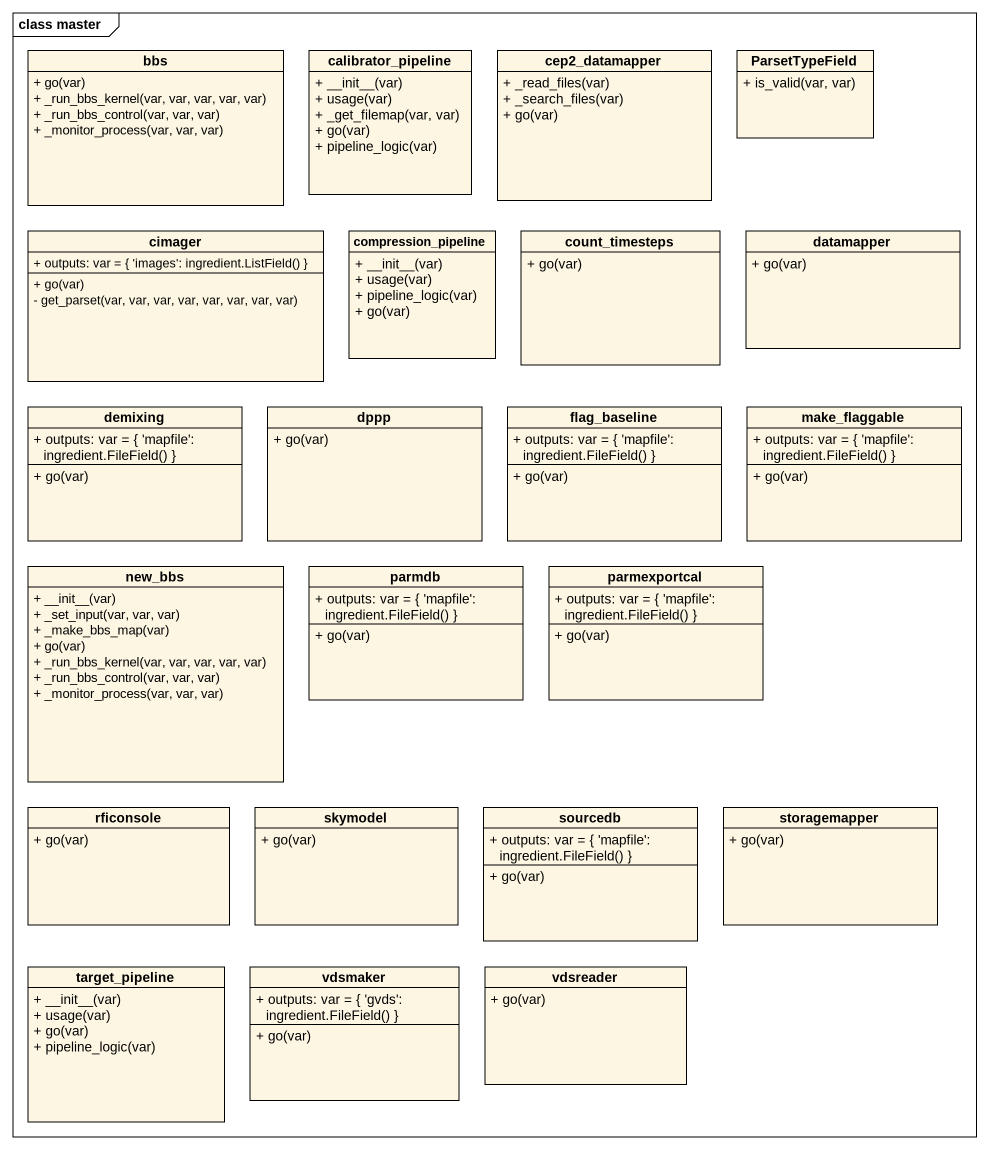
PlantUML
@startuml
mainframe class master
hide circle
hide empty members
skinparam classAttributeIconSize 0
class bbs {
  + go(var)
  + _run_bbs_kernel(var, var, var, var, var)
  + _run_bbs_control(var, var, var)
  + _monitor_process(var, var, var)
}
class calibrator_pipeline {
  + ~__init~__(var)
  + usage(var)
  + _get_filemap(var, var)
  + go(var)
  + pipeline_logic(var)
}
class cep2_datamapper {
  + _read_files(var)
  + _search_files(var)
  + go(var)
}
class ParsetTypeField {
  + is_valid(var, var)
}
class cimager {
  {field} + outputs: var = { 'images': ingredient.ListField() }
  + go(var)
  - get_parset(var, var, var, var, var, var, var, var)
}
class compression_pipeline {
  + ~__init~__(var)
  + usage(var)
  + pipeline_logic(var)
  + go(var)
}
class count_timesteps {
  + go(var)
}
class datamapper {
  + go(var)
}
class demixing {
  {field} + outputs: var = { 'mapfile': ingredient.FileField() }
  + go(var)
}
class dppp {
  + go(var)
}
class flag_baseline {
  {field} + outputs: var = { 'mapfile': ingredient.FileField() }
  + go(var)
}
class make_flaggable {
  {field} + outputs: var = { 'mapfile': ingredient.FileField() }
  + go(var)
}
class new_bbs {
  + ~__init~__(var)
  + _set_input(var, var, var)
  + _make_bbs_map(var)
  + go(var)
  + _run_bbs_kernel(var, var, var, var, var)
  + _run_bbs_control(var, var, var)
  + _monitor_process(var, var, var)
}
class parmdb {
  {field} + outputs: var = { 'mapfile': ingredient.FileField() }
  + go(var)
}
class parmexportcal {
  {field} + outputs: var = { 'mapfile': ingredient.FileField() }
  + go(var)
}
class rficonsole {
  + go(var)
}
class skymodel {
  + go(var)
}
class sourcedb {
  {field} + outputs: var = { 'mapfile': ingredient.FileField() }
  + go(var)
}
class storagemapper {
  + go(var)
}
class target_pipeline {
  + ~__init~__(var)
  + usage(var)
  + go(var)
  + pipeline_logic(var)
}
class vdsmaker {
  {field} + outputs: var = { 'gvds': ingredient.FileField() }
  + go(var)
}
class vdsreader {
  + go(var)
}
@enduml
